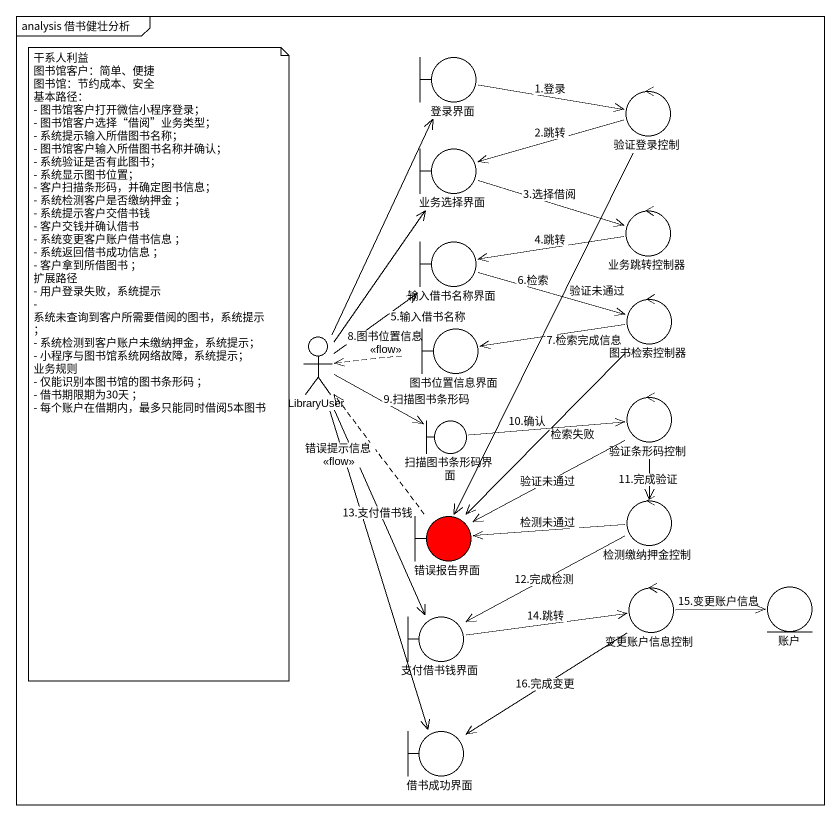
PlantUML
@startuml
mainframe analysis 借书健壮分析
boundary 登录界面
control 验证登录控制
boundary 业务选择界面
boundary 输入借书名称界面
control 业务跳转控制器
actor LibraryUser
boundary 图书位置信息界面
control 图书检索控制器
boundary 扫描图书条形码界面
control 验证条形码控制
boundary 错误报告界面 #FF0000
control 检测缴纳押金控制
boundary 支付借书钱界面
control 变更账户信息控制
entity 账户
boundary 借书成功界面
登录界面 -right-> 验证登录控制 : 1.登录
验证登录控制 -left-> 业务选择界面 : 2.跳转
验证登录控制 --> 错误报告界面 : 验证未通过
业务选择界面 -right-> 业务跳转控制器 : 3.选择借阅
输入借书名称界面 -right-> 图书检索控制器 : 6.检索
业务跳转控制器 -left-> 输入借书名称界面 : 4.跳转
LibraryUser -up-> 登录界面
LibraryUser -up-> 业务选择界面
LibraryUser -up-> 输入借书名称界面 : 5.输入借书名称
LibraryUser -right-> 扫描图书条形码界面 : 9.扫描图书条形码
LibraryUser --> 支付借书钱界面 : 13.支付借书钱
LibraryUser --> 借书成功界面
图书位置信息界面 .left.> LibraryUser : 8.图书位置信息\n<<flow>>
图书检索控制器 -left-> 图书位置信息界面 : 7.检索完成信息
图书检索控制器 --> 错误报告界面 : 检索失败
扫描图书条形码界面 -right-> 验证条形码控制 : 10.确认
验证条形码控制 -left-> 错误报告界面 : 验证未通过
验证条形码控制 --> 检测缴纳押金控制 : 11.完成验证
错误报告界面 .up.> LibraryUser : 错误提示信息\n<<flow>>
检测缴纳押金控制 -left-> 错误报告界面 : 检测未通过
检测缴纳押金控制 -left-> 支付借书钱界面 : 12.完成检测
支付借书钱界面 -right-> 变更账户信息控制 : 14.跳转
变更账户信息控制 -right-> 账户 : 15.变更账户信息
变更账户信息控制 --> 借书成功界面 : 16.完成变更
note as N1
  干系人利益
  图书馆客户：简单、便捷
  图书馆：节约成本、安全
  基本路径：
  - 图书馆客户打开微信小程序登录；
  - 图书馆客户选择“借阅”业务类型；
  - 系统提示输入所借图书名称；
  - 图书馆客户输入所借图书名称并确认；
  - 系统验证是否有此图书；
  - 系统显示图书位置；
  - 客户扫描条形码，并确定图书信息；
  - 系统检测客户是否缴纳押金 ；
  - 系统提示客户交借书钱
  - 客户交钱并确认借书
  - 系统变更客户账户借书信息 ；
  - 系统返回借书成功信息 ；
  - 客户拿到所借图书 ；
  扩展路径
  - 用户登录失败，系统提示
  - 系统未查询到客户所需要借阅的图书，系统提示；
  - 系统检测到客户账户未缴纳押金，系统提示；
  - 小程序与图书馆系统网络故障，系统提示；
  业务规则
  - 仅能识别本图书馆的图书条形码 ；
  - 借书期限期为30天 ；
  - 每个账户在借期内，最多只能同时借阅5本图书
end note
@enduml
